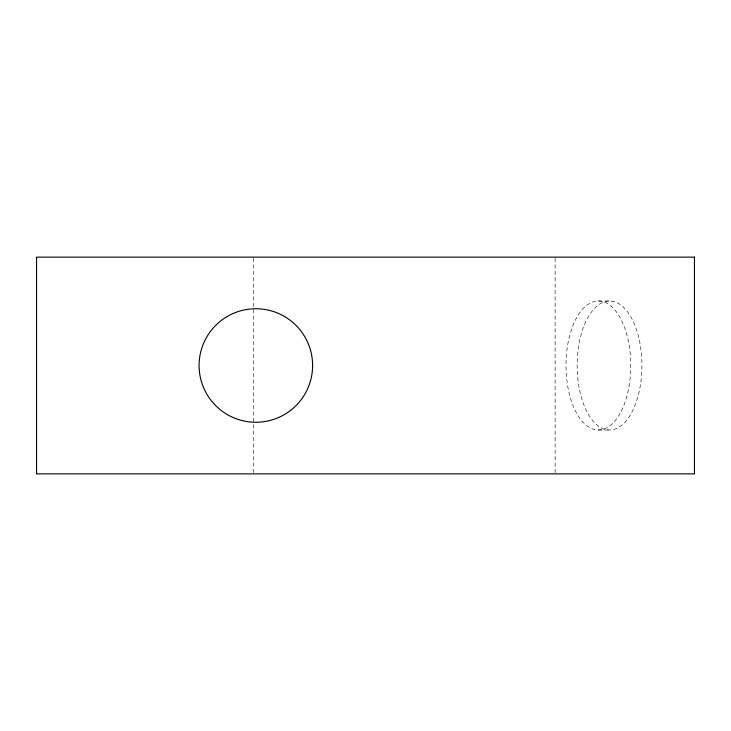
<?xml version="1.0" encoding="UTF-8"?>
<svg xmlns="http://www.w3.org/2000/svg" width="731" height="731" viewBox="0 0 731 731"><rect width="100%" height="100%" fill="white"/><g stroke="black" fill="none" stroke-linecap="round" stroke-linejoin="round"><path stroke-width="0.55" stroke-dasharray="3.65 2.74" d="M598.387 300.998L609.544 300.998A64.502 32.383 -90 0 1 637.587 397.746A64.502 32.383 -90 0 1 581.492 397.746A64.502 32.383 -90 0 1 609.544 300.998M598.387 430.002L609.544 430.002M555.131 258.281L555.131 472.719M253.273 258.281L253.273 472.719M621.286 411.105A64.502 32.383 -90 0 0 606.767 303.201A64.502 32.383 -90 0 0 567.101 382.194A64.502 32.383 -90 0 0 621.286 411.105"/><path stroke-width="1.1" d="M694.45 257.138L36.55 257.138L36.55 473.862L694.45 473.862L694.45 257.138M227.469 414.66A56.762 56.762 0 0 0 312.612 365.5A56.762 56.762 0 0 0 227.469 316.34A56.762 56.762 0 0 0 227.469 414.66"/></g></svg>
